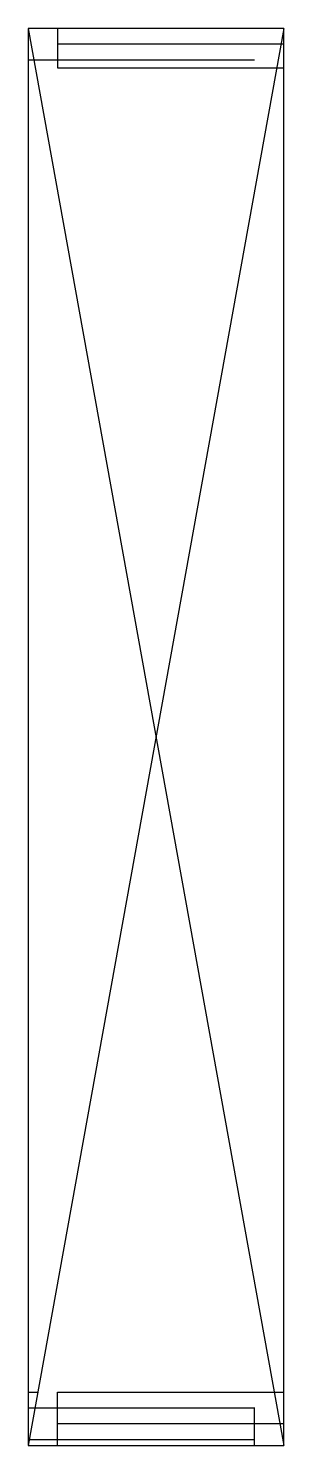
# Model space of a CAD drawing. Header units: inches. Extents: x -0.81 to 0.81, y -4.49 to 4.49.
import ezdxf

# ---------------------------------------------------------------- set-up
doc = ezdxf.new("R2010")
doc.units = ezdxf.units.IN
doc.layers.get('0').update_dxf_attribs({"linetype": 'CONTINUOUS'})

msp = doc.modelspace()

# ---------------------------------------------------------------- linework, layer by layer
for p, q in [((0.81, 4.4915), (-0.81, 4.4915)), ((-0.81, 4.4915), (-0.81, -4.4915)), ((0.81, 4.4915), (-0.81, -4.4915)), ((-0.81, 4.4915), (0.81, -4.4915)), ((-0.625, 4.4915), (-0.625, 4.2415)), ((0.81, -4.4915), (0.81, 4.4915)), ((0.81, 4.3915), (-0.625, 4.3915)), ((-0.81, 4.2915), (0.625, 4.2915)), ((-0.625, 4.2415), (0.81, 4.2415)), ((-0.81, -4.1515), (-0.7487, -4.1515)), ((-0.625, -4.4915), (-0.625, -4.1515)), ((-0.625, -4.1515), (0.81, -4.1515)), ((-0.81, -4.2515), (0.625, -4.2515)), ((0.625, -4.4915), (0.625, -4.25)), ((-0.625, -4.3515), (0.81, -4.3515)), ((-0.81, -4.4515), (0.625, -4.4515)), ((-0.81, -4.4915), (0.81, -4.4915))]:
    msp.add_line(p, q)

doc.saveas('drawing.dxf')
